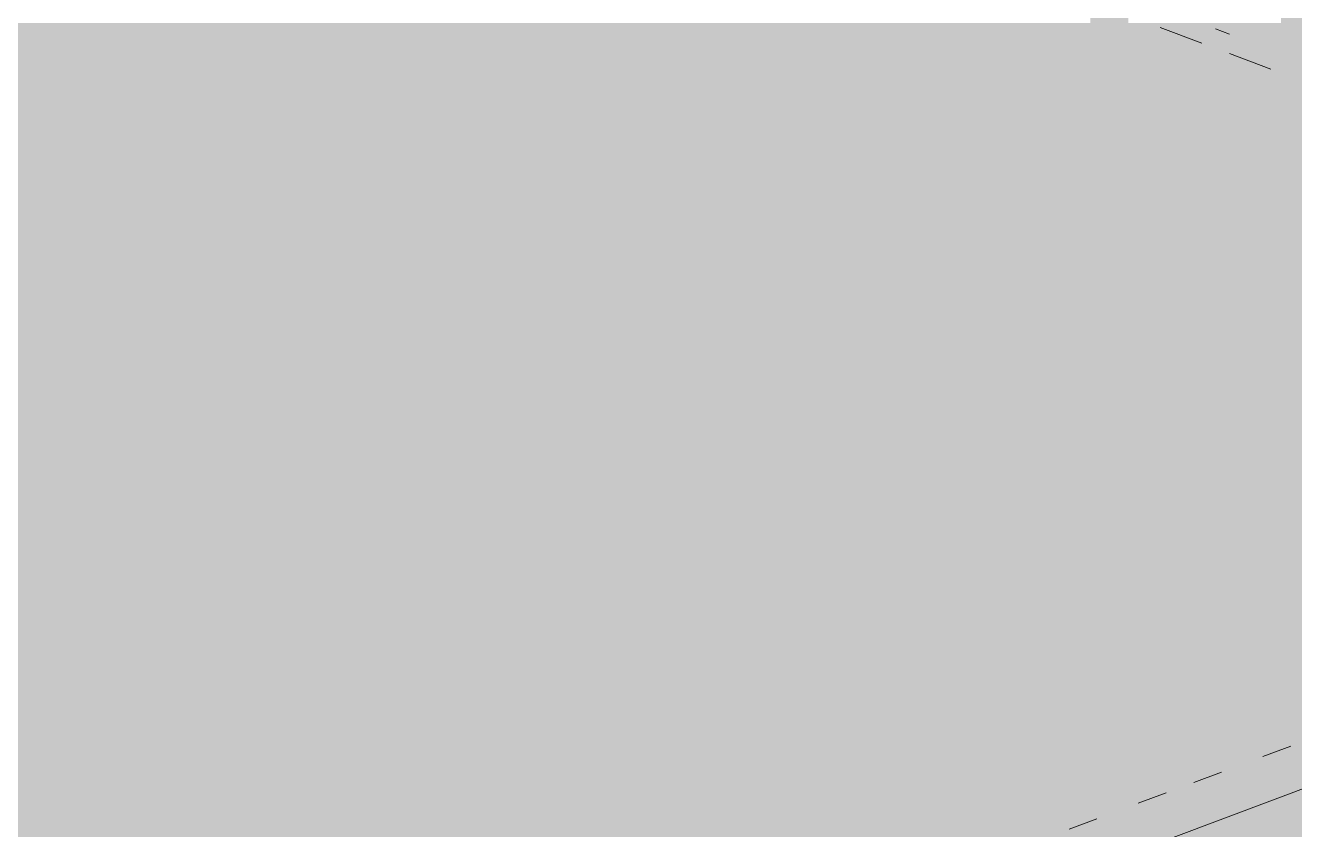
# Model space of a CAD drawing. Header units: millimetres. Extents: x 5 to 1315, y 5 to 292.
# Drawn here: x 982.31 to 988.02, y 63.97 to 67.59 of the extents above; entities that cross this region are included whole.
import ezdxf

# ---------------------------------------------------------------- set-up
doc = ezdxf.new("R2010")
doc.units = ezdxf.units.MM
doc.layers.add('EXISTING', color=7, linetype='Continuous')
doc.layers.add('IMAGES', color=7, linetype='Continuous')

# ---------------------------------------------------------------- blocks, each defined once
blk = doc.blocks.new('SHEET_03')
at = {"layer": 'EXISTING', "color": 250, "lineweight": 9}
for p, q in [((85.5697, 63.2232), (109.993, 72.3723)), ((87.5991, 67.5098), (87.4126, 67.5796)), ((87.6613, 67.5739), (87.7235, 67.5506)), ((87.91, 67.3933), (87.7235, 67.4632)), ((87.8746, 64.2993), (87.9992, 64.346)), ((87.5631, 64.1826), (87.6877, 64.2293)), ((87.3138, 64.0893), (87.4385, 64.1359)), ((87.0023, 63.9726), (87.1269, 64.0192))]:
    blk.add_line(p, q, dxfattribs=at)
at = {"layer": 'IMAGES', "color": 7}
for points in [[(87.0983, 67.4286), (87.2696, 67.4286), (87.0983, 67.7714), (87.2696, 67.7714)], [(87.9551, 67.4286), (88.1265, 67.4286), (87.9551, 67.7714), (88.1265, 67.7714)], [(79.7297, 67.4286), (86.5842, 67.4286), (79.7297, 67.6), (86.5842, 67.6)], [(86.5842, 67.4286), (86.7556, 67.4286), (86.5842, 67.6), (86.7556, 67.6)], [(86.7556, 67.4286), (87.0983, 67.4286), (86.7556, 67.6), (87.0983, 67.6)], [(87.2696, 67.4286), (87.441, 67.4286), (87.2696, 67.6), (87.441, 67.6)], [(87.441, 67.4286), (87.7837, 67.4286), (87.441, 67.6), (87.7837, 67.6)], [(87.7837, 67.4286), (87.9551, 67.4286), (87.7837, 67.6), (87.9551, 67.6)], [(79.2156, 67.2571), (87.0983, 67.2571), (79.2156, 67.4286), (87.0983, 67.4286)], [(87.0983, 67.2571), (87.441, 67.2571), (87.0983, 67.4286), (87.441, 67.4286)], [(87.441, 67.2571), (87.6124, 67.2571), (87.441, 67.4286), (87.6124, 67.4286)], [(87.6124, 67.2571), (87.7837, 67.2571), (87.6124, 67.4286), (87.7837, 67.4286)], [(87.7837, 67.2571), (88.2978, 67.2571), (87.7837, 67.4286), (88.2978, 67.4286)], [(78.8728, 67.0857), (87.441, 67.0857), (78.8728, 67.2571), (87.441, 67.2571)], [(87.441, 67.0857), (87.6124, 67.0857), (87.441, 67.2571), (87.6124, 67.2571)], [(87.6124, 67.0857), (87.9551, 67.0857), (87.6124, 67.2571), (87.9551, 67.2571)], [(87.9551, 67.0857), (88.1265, 67.0857), (87.9551, 67.2571), (88.1265, 67.2571)], [(78.3588, 66.9143), (87.9551, 66.9143), (78.3588, 67.0857), (87.9551, 67.0857)], [(87.9551, 66.9143), (88.1265, 66.9143), (87.9551, 67.0857), (88.1265, 67.0857)], [(77.8447, 66.7429), (88.4692, 66.7429), (77.8447, 66.9143), (88.4692, 66.9143)], [(77.5019, 66.5714), (88.8119, 66.5714), (77.5019, 66.7429), (88.8119, 66.7429)], [(76.9879, 66.4), (89.4974, 66.4), (76.9879, 66.5714), (89.4974, 66.5714)], [(76.6451, 66.2286), (89.6687, 66.2286), (76.6451, 66.4), (89.6687, 66.4)], [(76.131, 66.0571), (90.1828, 66.0571), (76.131, 66.2286), (90.1828, 66.2286)], [(73.732, 65.8857), (90.8683, 65.8857), (73.732, 66.0571), (90.8683, 66.0571)], [(73.5606, 65.7143), (90.8683, 65.7143), (73.5606, 65.8857), (90.8683, 65.8857)], [(72.8751, 65.5429), (90.3542, 65.5429), (72.8751, 65.7143), (90.3542, 65.7143)], [(72.5324, 65.3714), (90.0115, 65.3714), (72.5324, 65.5429), (90.0115, 65.5429)], [(72.0183, 65.2), (89.4974, 65.2), (72.0183, 65.3714), (89.4974, 65.3714)], [(71.5042, 65.0286), (88.9833, 65.0286), (71.5042, 65.2), (88.9833, 65.2)], [(71.1615, 64.8571), (88.6405, 64.8571), (71.1615, 65.0286), (88.6405, 65.0286)], [(70.6474, 64.6857), (88.1265, 64.6857), (70.6474, 64.8571), (88.1265, 64.8571)], [(70.1333, 64.5143), (87.7837, 64.5143), (70.1333, 64.6857), (87.7837, 64.6857)], [(87.7837, 64.5143), (87.9551, 64.5143), (87.7837, 64.6857), (87.9551, 64.6857)], [(87.9551, 64.5143), (88.1265, 64.5143), (87.9551, 64.6857), (88.1265, 64.6857)], [(70.3047, 64.3429), (87.2696, 64.3429), (70.3047, 64.5143), (87.2696, 64.5143)], [(87.2696, 64.3429), (87.441, 64.3429), (87.2696, 64.5143), (87.441, 64.5143)], [(87.441, 64.3429), (87.6124, 64.3429), (87.441, 64.5143), (87.6124, 64.5143)], [(87.6124, 64.3429), (87.7837, 64.3429), (87.6124, 64.5143), (87.7837, 64.5143)], [(87.7837, 64.3429), (87.9551, 64.3429), (87.7837, 64.5143), (87.9551, 64.5143)], [(87.9551, 64.3429), (88.1265, 64.3429), (87.9551, 64.5143), (88.1265, 64.5143)], [(70.8188, 64.1714), (86.7556, 64.1714), (70.8188, 64.3429), (86.7556, 64.3429)], [(86.7556, 64.1714), (86.9269, 64.1714), (86.7556, 64.3429), (86.9269, 64.3429)], [(86.9269, 64.1714), (87.0983, 64.1714), (86.9269, 64.3429), (87.0983, 64.3429)], [(87.0983, 64.1714), (87.2696, 64.1714), (87.0983, 64.3429), (87.2696, 64.3429)], [(87.2696, 64.1714), (87.441, 64.1714), (87.2696, 64.3429), (87.441, 64.3429)], [(87.441, 64.1714), (87.7837, 64.1714), (87.441, 64.3429), (87.7837, 64.3429)], [(87.7837, 64.1714), (87.9551, 64.1714), (87.7837, 64.3429), (87.9551, 64.3429)], [(87.9551, 64), (88.1265, 64), (87.9551, 64.3429), (88.1265, 64.3429)], [(71.1615, 64), (86.4128, 64), (71.1615, 64.1714), (86.4128, 64.1714)], [(86.4128, 64), (86.5842, 64), (86.4128, 64.1714), (86.5842, 64.1714)], [(86.5842, 64), (86.7556, 64), (86.5842, 64.1714), (86.7556, 64.1714)], [(86.7556, 64), (86.9269, 64), (86.7556, 64.1714), (86.9269, 64.1714)], [(86.9269, 64), (87.0983, 64), (86.9269, 64.1714), (87.0983, 64.1714)], [(87.0983, 64), (87.2696, 64), (87.0983, 64.1714), (87.2696, 64.1714)], [(87.2696, 64), (87.7837, 64), (87.2696, 64.1714), (87.7837, 64.1714)], [(87.7837, 64), (87.9551, 64), (87.7837, 64.1714), (87.9551, 64.1714)], [(71.6756, 63.8286), (85.8987, 63.8286), (71.6756, 64), (85.8987, 64)], [(85.8987, 63.8286), (86.0701, 63.8286), (85.8987, 64), (86.0701, 64)], [(86.0701, 63.8286), (86.2415, 63.8286), (86.0701, 64), (86.2415, 64)], [(86.2415, 63.8286), (86.4128, 63.8286), (86.2415, 64), (86.4128, 64)], [(86.4128, 63.8286), (86.5842, 63.8286), (86.4128, 64), (86.5842, 64)], [(86.5842, 63.8286), (86.7556, 63.8286), (86.5842, 64), (86.7556, 64)], [(86.7556, 63.8286), (87.7837, 63.8286), (86.7556, 64), (87.7837, 64)], [(87.7837, 63.8286), (88.1265, 63.8286), (87.7837, 64), (88.1265, 64)]]:
    blk.add_solid(points, dxfattribs=at)

msp = doc.modelspace()

# ---------------------------------------------------------------- block references
msp.add_blockref('SHEET_03', (900, 0))

doc.saveas('drawing.dxf')
